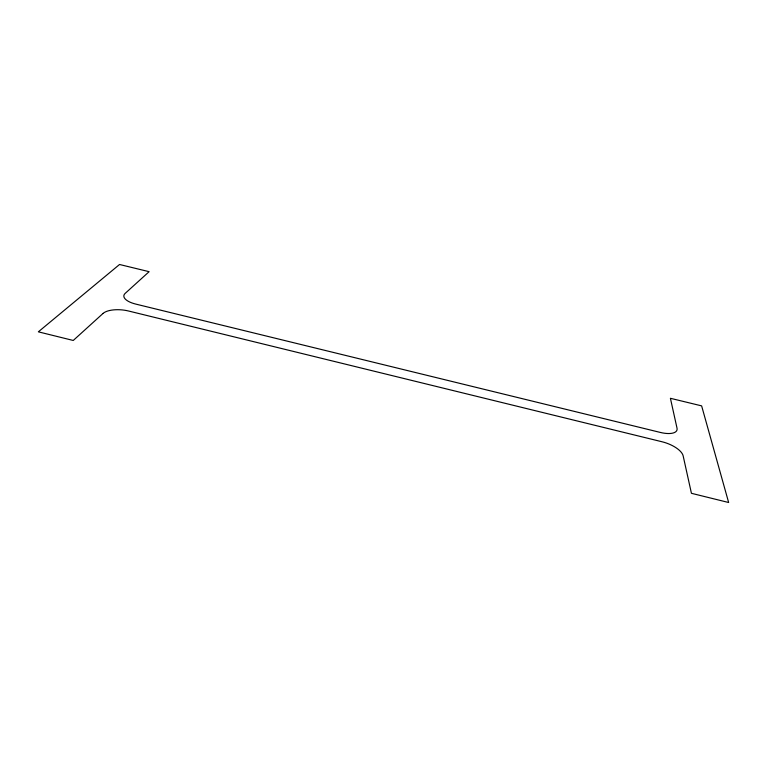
<?xml version="1.0" encoding="UTF-8"?>
<svg xmlns="http://www.w3.org/2000/svg" width="767" height="767" viewBox="0 0 767 767"><rect width="100%" height="100%" fill="white"/><g stroke="black" fill="none" stroke-linecap="round" stroke-linejoin="round"><path stroke-width="1.15" d="M103.056 313.435L73.249 340.462L38.35 331.833L119.537 264.49L149.114 271.681L125.174 293.387A18.705 7.43 6.1 0 0 135.759 304.087L660.368 432.444A19.233 7.795 19.1 0 0 677.021 428.178L670.406 398.294L701.632 405.877L728.65 502.51L691.431 493.306L683.148 455.866A20.306 8.6 19.8 0 0 662.132 441.792L128.52 310.999A19.741 8.169 5.3 0 0 103.056 313.435"/></g></svg>
